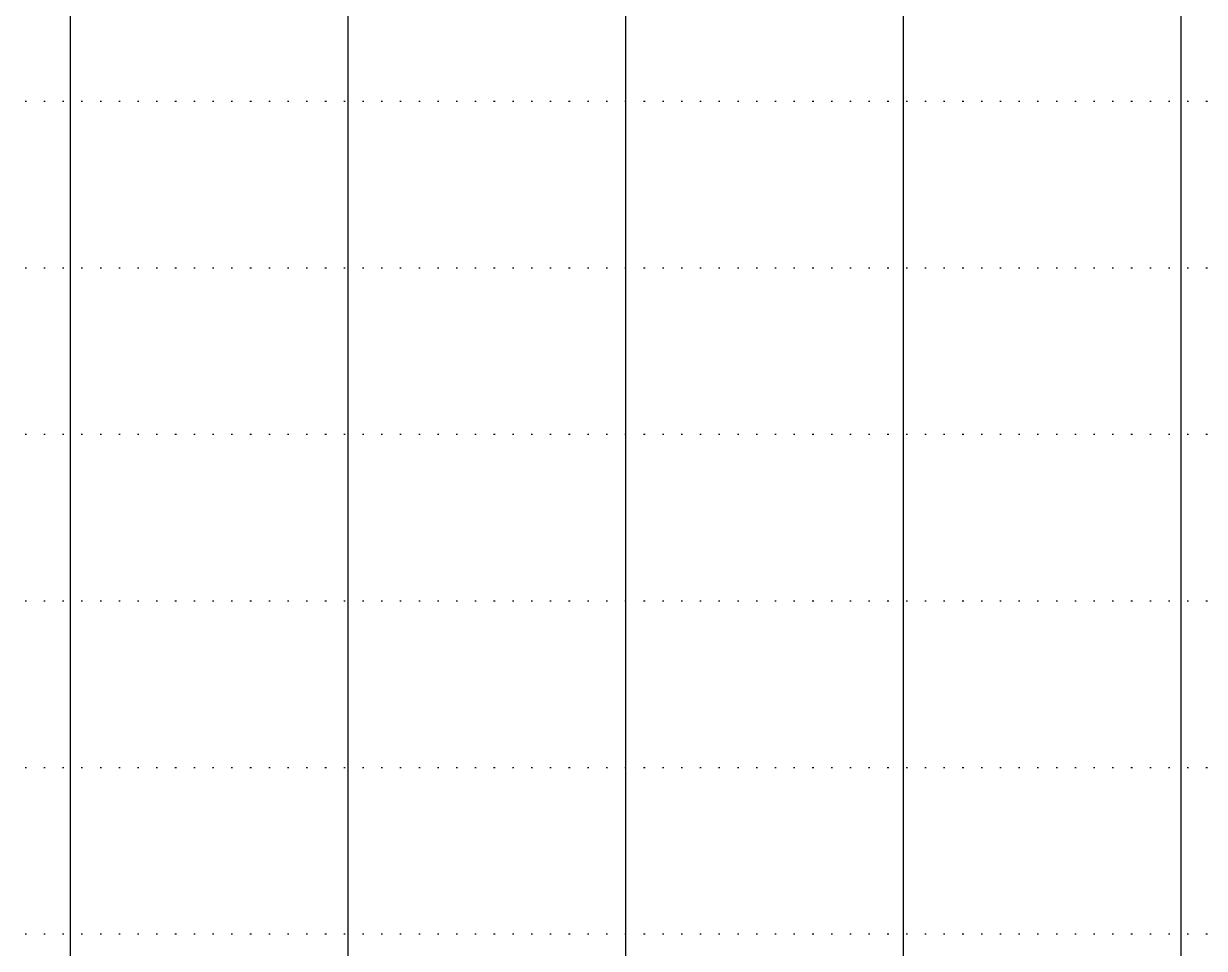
# Model space of a CAD drawing. Header units: millimetres. Extents: x -1499 to 6658, y -12483 to -6008.
# Drawn here: x 972.8 to 1057.8, y -11322.1 to -11255.5 of the extents above; entities that cross this region are included whole.
import ezdxf

# ---------------------------------------------------------------- set-up
doc = ezdxf.new("R2010")
doc.units = ezdxf.units.MM
doc.linetypes.add('A-DOTLN01H', pattern=[0.125, 0, -0.125])
doc.layers.add('CR-GRID', color=56, linetype='A-DOTLN01H')
doc.layers.add('수직그리드', color=1, linetype='Continuous')

msp = doc.modelspace()

# ---------------------------------------------------------------- linework, layer by layer
at = {"layer": 'CR-GRID', "linetype": 'A-DOTLN01H', "ltscale": 10}
for p, q in [((696.157, -11261.058), (6636.157, -11261.058)), ((696.157, -11285.058), (6636.157, -11285.058)), ((696.157, -11297.058), (6636.157, -11297.058)), ((696.157, -11309.058), (6636.157, -11309.058)), ((696.157, -11321.058), (6636.157, -11321.058))]:
    msp.add_line(p, q, dxfattribs=at)
at = {"layer": 'CR-GRID', "color": 6, "linetype": 'A-DOTLN01H', "ltscale": 10}
msp.add_line((696.157, -11273.058), (6636.157, -11273.058), dxfattribs=at)
at = {"layer": '수직그리드'}
for p, q in [((1016.157, -11040.12), (1016.157, -11873.058)), ((996.157, -11049.324), (996.157, -11873.058)), ((976.157, -11095.878), (976.157, -11873.058)), ((1036.157, -11103.498), (1036.157, -11873.058)), ((1056.157, -11179.572), (1056.157, -11873.058))]:
    msp.add_line(p, q, dxfattribs=at)

doc.saveas('drawing.dxf')
